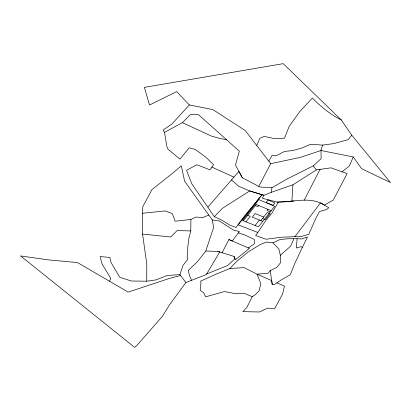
<?xml version="1.0" encoding="UTF-8"?>
<svg xmlns="http://www.w3.org/2000/svg" width="411" height="411" viewBox="0 0 411 411"><rect width="100%" height="100%" fill="white"/><g stroke="black" fill="none" stroke-linecap="round" stroke-linejoin="round"><path stroke-width="0.62" d="M109.562 281.273L110.749 278.319L101.985 263.816L100.135 256.567L109.835 257.44L111.083 262.552L119.765 277.271L131.248 280.99L146.732 281.211L146.778 263.944L142.56 234.085L142.468 213.252L142.843 206.63L151.9 189.641L171.151 174.403L181.349 165.782L184.59 181.189L212.271 219.936L213.622 227.458L205.783 251.049L197.378 261.745L188.269 270.438L189.615 276.064L191.598 280.297L206.281 274.558L219.705 251.984L217.866 251.429L205.783 251.049M191.598 280.297L185.921 282.491L179.91 274.697L183.085 265.223L187.519 259.773L187.781 247.252L188.798 238.657L190.776 230.92L190.889 219.464L195.975 217.044L202.793 217.553L208.922 214.984M277.348 202.13L291.887 201.154L292.93 184.796L316.383 169.897L331.004 167.842L347.131 173.632L333.28 200.029L324.366 205.135C310.521 195.996 293.603 202.248 278.35 202.053L271.851 213.304L266.179 219.952L255.709 235.565L265.999 239.253L281.407 237.229L301.648 236.397L308.846 234.193L316.116 217.671L319.563 211.542L326.745 209.466L328.779 207.725L320.518 202.808L294.949 236.669M302.393 247.335L307.495 236.942L301.628 238.976L297.107 238.693L296.382 248.018L301.006 246.646L302.393 247.335L294.646 263.754L290.294 274.738L282.095 279.393L274.24 284.618L272.267 284.618L270.202 270.546L276.716 267.51L280.415 262.85L280.297 255.344L278.92 249.133L272.991 242.855L266.436 242.033L259.798 244.828L248.532 251.722L236.402 261.658L229.816 268.527L215.893 274.24L200.717 281.098L200.948 282.938L200.178 290.356L203.563 292.735L205.685 296.814L224.421 291.543L235.832 293.742L243.97 293.207L252.241 296.706L255.678 294.384L259.058 290.875L260.862 283.78L257.075 274.168L243.985 267.623L229.816 268.527M278.18 202.34L262.249 198.261L263.939 195.287L271.168 192.348L271.974 187.735L286.976 179.057L313.3 165.864L321.13 158.641L320.986 150.498L322.491 145.104L333.783 143.603L348.122 139.683L351.754 135.214L341.392 120.058L283.205 63.659L144.369 87.358L149.532 105.016L176.663 91.602L189.348 104.954L212.934 109.634L245.264 130.549L270.71 163.676L300.4 157.367L320.986 150.498L353.203 156.935L361.659 168.731L390.45 182.556L351.754 135.214M256.86 145.437L259.783 138.343L264.16 136.411L274.913 138.697L284.535 138.163L289.118 126.511L299.506 111.89L312.334 98.024C320.883 106.701 330.495 114.556 341.392 120.058M353.203 156.935L349.468 165.854L342.224 171.659M297.107 238.693L293.963 238.719L290.531 246.281L280.297 255.344M252.241 296.706L246.841 307.469L242.891 311.63L259.433 311.985L267.556 308.116L274.558 308.867L282.583 294.055L284.412 286.133L276.855 282.819M304.202 200.214L320.138 169.168M222.13 252.703L228.891 239.567L249.426 248.378L235.349 259.793L234.07 256.449L217.866 251.429M231.429 179.874L238.827 186.378L249.718 190.935L263.939 195.287L262.013 194.706L242.613 218.364L236.078 227.519L229.877 225.125L222.079 220.296L214.326 216.7L191.69 183.589L186.558 170.303L196.833 164.744L210.047 169.856L213.566 164.713L205.988 157.3L195.194 149.419L189.178 147.785L179.89 159.083L167.822 149.018L166.748 145.843L164.528 132.357L182.397 122.663L190.442 114.52L198.549 114.751L239.305 151.114L235.518 165.078L242.305 177.747L258.786 186.419L270.71 163.676M268.835 161.21L272.128 155.24L276.156 155.769L284.623 151.407L292.935 150.534L301.186 148.268L310.649 144.261L322.491 145.104M185.921 282.491L169.789 304.464L162.042 316.783L136.437 345.928L134.608 347.341L20.55 255.909L47.589 259.798L77.535 262.588L128.134 292.108L169.979 278.257L180.557 275.54M270.202 270.546L268.157 273.279L257.075 274.168L271.681 280.6L272.267 284.618M245.942 221.848L250.268 216.34L247.746 215.323M258.796 205.485L257.861 206.676L255.401 205.649M243.379 220.841L256.346 204.457L271.219 210.684M255.118 225.469L259.433 220.029M267.936 209.307L267.001 210.483L270.284 211.855M260.836 220.594L267.253 212.513L270.063 213.674L265.336 219.608L262.521 218.467M207.976 207.046L238.909 171.402L242.305 177.747M189.348 104.954L171.803 124.096L163.157 129.979L164.528 132.357M214.326 216.7L222.325 208.372L249.718 190.935L262.013 194.706L238.19 224.848L257.795 232.451M248.357 247.915L254.301 243.785L254.476 239.582L244.781 234.943L238.437 232.914M272.991 242.855L279.901 239.541L288.111 238.74L293.963 238.719M206.605 274.009L227.715 265.46L234.948 258.74L234.07 256.449M271.168 192.348L292.93 184.796M146.732 281.211L156.036 279.891L167.369 275.421L179.91 274.697M190.889 219.464L175.096 221.21L172.337 213.617L165.181 210.941L142.468 213.252M291.887 201.154L294.055 201.015M190.776 230.92L177.069 230.571L170.812 236.972L142.56 234.085M271.974 187.735L260.009 187.01L258.786 186.419M212.271 219.936L219.217 220.882L233.258 229.97L239.433 231.619L232.21 240.995L228.891 239.567M226.363 139.699L219.895 138.461L211.439 136.077L182.397 122.663M262.727 221.354L252.272 217.147L255.108 213.545L263.662 217.034M211.906 167.097L233.828 177.09M313.3 165.864L316.383 169.897M258.899 199.628L242.552 220.512L258.416 226.774L274.676 206.337L258.899 199.628M268.09 199.967L266.169 202.407L272.976 205.305L274.892 202.89L268.09 199.967"/></g></svg>
